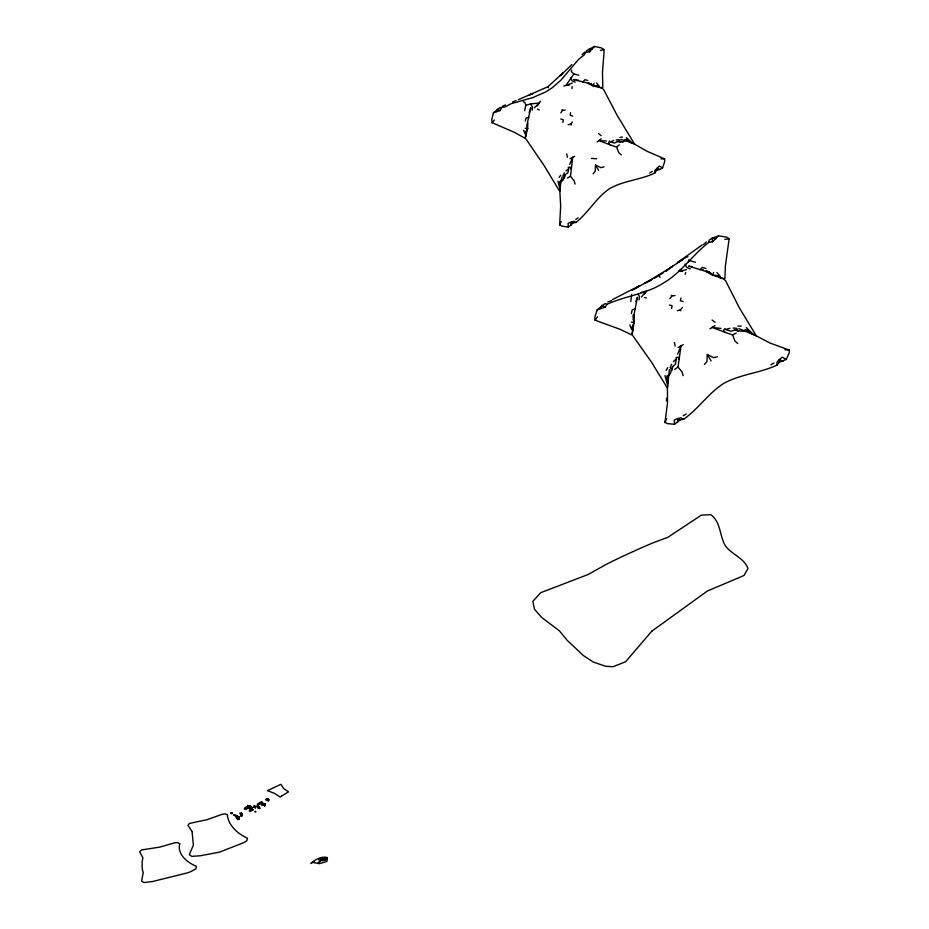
<?xml version="1.0" encoding="UTF-8"?>
<svg xmlns="http://www.w3.org/2000/svg" width="929" height="929" viewBox="0 0 929 929"><rect width="100%" height="100%" fill="white"/><g stroke="black" fill="none" stroke-linecap="round" stroke-linejoin="round"><path stroke-width="1.39" d="M238.126 816.928C235.711 817.659 239.845 815.488 238.695 818.147C238.974 818.902 238.045 819.796 238.939 818.786C235.501 814.791 238.312 816.8 238.916 819.157C237.801 820.179 238.602 814.199 238.033 818.252C236.767 822.107 240.623 815.407 238.288 818.472C236.221 815.418 238.207 816.01 238.37 818.995C237.696 820.899 239.403 816.254 238.881 817.369C238.161 821.201 239.868 816.115 237.092 816.742C237.673 818.182 235.966 819.134 236.616 818.24A2.532 1.08 63.1 0 0 236.686 817.892L234.735 815.372L235.745 815.592M249.553 808.764C247.869 807.986 254.778 808.904 251.527 809.647C248.043 806.72 253.06 808.358 252.607 810.053M575.097 184.105L574.227 180.934L570.499 176.289L572.728 157.21L574.668 156.327M238.277 816.463C239.334 822.188 237.081 815.407 239.206 817.323M252.758 810.007L250.772 808.973L250.725 807.464L249.796 809.368L250.296 807.824L251.387 807.533L249.82 809.542L250.319 808.102L252.758 809.902L251.144 809.949L250.586 807.522L251.736 807.975L250.784 809.229L252.258 808.962L251.248 807.15L250.598 808.648L249.959 808.358L251.654 810.158L250.389 808.3L249.704 808.52L249.889 809.867L250.772 809.554L250.029 809.531L250.435 807.719L251.085 809.438L252.746 809.786M251.387 807.533L252.293 809.682L249.82 808.416L251.434 808.845L251.318 807.324L251.422 809.577L252.607 809.449L250.691 809.798L251.48 809.972C253.036 808.799 251.353 808.834 251.248 807.15M252.583 809.658L252.258 808.776M262.419 802.377C259.876 802.342 263.383 806.128 261.409 802.726C259.214 802.691 260.735 803.515 261.85 802.319C259.505 802.493 263.29 803.155 261.804 804.154C264.266 802.447 258.738 802.505 260.968 803.213M262.024 804.421C263.581 802.9 260.457 801.611 260.341 803.713C260.027 801.239 263.221 804.154 262.384 802.819C260.689 801.622 263.221 804.015 261.723 803.968M237.092 818.507C237.267 815.801 238.3 816.08 238.59 819.297C240.007 817.265 236.837 815.685 236.953 817.415M252.618 809.844L250.958 807.336M754.662 334.997L769.955 343.022L789.336 350.105L789.174 352.915L786.213 359.453L779.303 362.31L777.097 365.074C760.328 372.982 740.843 374.155 724.283 383.073C708.676 392.793 698.399 408.911 683.616 419.327L680.179 419.862L674.547 424.274L667.486 423.647L664.967 422.463L667.51 402.942L667.428 388.101L651.392 361.985L632.034 334.579L634.135 322.386L634.135 315.384M267.726 800.635C268.063 800.415 267.738 798.011 268.075 800.241C268.864 801.948 267.552 797.245 266.611 799.149C268.179 802.064 268.911 798.731 266.832 798.952C269.387 799.869 267.029 798.499 267.61 799.706C268.597 801.75 268.26 800.02 268.005 798.905C270.385 800.333 263.302 799.509 268.365 799.021M251.631 807.789C247.369 809.147 253.512 807.812 251.144 809.356C252.235 807.556 251.538 811.54 251.039 807.452M262.187 804.096C262.872 801.472 258.645 803.422 260.492 803.376C260.341 802.099 263.104 802.97 261.142 802.702C263.824 804.038 261.56 801.1 261.804 804.154M262.652 804.595C263.012 803.724 264.939 805.907 265.125 804.56C262.686 803.016 266.263 807.243 264.184 804.677C262.396 803.086 263.987 805.838 264.916 805.431C264.928 804.189 262.164 803.852 264.637 804.177C265.833 807.301 263.975 802.203 265.288 805.118C262.535 801.948 265.055 808.276 264.997 804.038M237.313 817.241L238.579 816.754L238.498 819.448L237.592 817.369L239.183 817.613L238.498 816.603M265.276 804.642C263.174 804.549 266.472 805.176 264.521 804.677C262.64 802.54 263.302 807.336 262.733 804.386C263.313 804.537 264.138 804.769 263.464 804.131C264.928 803.945 265.218 806.024 263.766 804.398C265.113 803.097 264.057 805.977 264.44 805.478M268.806 800.043C265.648 797.988 267.877 800.763 268.272 799.857C266.205 799.219 266.356 800.299 267.076 799.137C264.44 801.971 267.982 797.059 268.4 800.45C267.006 798.069 265.682 800.264 268.353 798.986M559.804 189.934L560.64 205.75L559.688 224.864L561.987 226.142L568.281 227.048L568.095 223.32L571.045 222.124L572.938 222.867L575.934 222.461C588.359 212.741 596.139 197.691 609.552 188.715C623.556 180.47 640.604 180.017 654.864 172.968L654.899 170.437L659.335 166.047L662.574 167.917L664.699 161.646L664.63 158.905L646.944 151.23L633.183 143.356M669.368 369.661L667.428 388.101L667.463 386.255M242.318 813.874L241.679 814.988L241.308 813.084L242.341 814.025L241.61 813.154M264.37 803.875L264.939 805.617M632.126 332.733L631.383 334.754L620.409 329.435L595.094 320.191L594.839 317.079L597.184 309.81L604.884 303.632L607.09 304.271C625.089 295.945 646.178 294.179 663.271 283.124C681.259 272.894 692.72 254.685 708.722 242.399L709.257 240.042L712.241 238.068L718.581 235.873L726.408 237.092L729.16 238.765L725.34 266.158L724.922 278.549L722.193 278.468L712.589 275.1L706.354 271.767M236.976 816.672L236.93 815.581L235.223 815.65M241.435 814.176L241.691 813.305M527.823 122.976L527.637 128.62L525.291 138.038L543.86 165.165L559.699 191.374L560.222 187.461L559.49 181.747L560.965 180.783L562.115 176.858M262.71 803.469C257.159 801.193 264.614 802.9 261.873 803.829M261.85 802.319L262.698 803.225L260.19 802.946M264.904 805.315C264.231 803.713 262.652 803.666 265.38 805.025M566.016 170.936L568.92 168.463L567.782 172.852L565.215 174.71L564.472 177.532L562.01 181.155L560.965 180.783L560.222 187.461M268.226 798.928L266.333 799.265L268.202 799.021L267.552 799.997L267.645 798.986L266.333 799.265L268.713 800.136L268.272 798.998L268.202 800.763M683.105 375.699L682.176 372.134L678.007 367.048L681.062 345.716L683.303 344.682M779.303 362.31L779.385 359.488L782.369 357.154L786.213 359.453M252.374 809.252C251.097 808.95 250.377 807.835 252.653 809.519M263.755 804.386C263.685 804.166 266.019 804.131 264.602 806.07M666.488 400.91L666.581 398.262M251.527 810.227C252.804 807.626 248.38 809.159 250.551 807.673M239.206 817.474L238.765 819.064L239.229 817.462L238.219 817.741L238.37 819.343M238.648 819.355C238.509 817.659 238.567 818.019 237.754 816.823M250.377 809.833L250.029 809.531M241.517 815.592L242.202 815.639L242.237 814.292M604.082 166.825L600.866 167.661L595.466 165.072L595.199 171.215L593.097 173.804M250.458 809.031C247.892 808.544 253.187 807.173 251.701 809.484C251.585 809.833 251.527 809.879 251.097 807.313M677.566 422.463L677.74 418.573L680.957 417.771L683.616 419.327M268.632 799.985C266.577 798.336 268.667 799.811 266.275 799.323M261.664 802.273C258.645 804.572 263.081 801.112 260.352 803.155C262.245 801.878 262.454 803.33 262.384 802.819M266.983 799.881C265.88 798.835 270.676 799.892 266.518 799.161M717.397 356.771L713.635 357.677L707.283 354.53L706.911 361.578L704.391 364.435M256.718 806.465L259.063 806.836L258.134 808.218L259.806 808.369C258.03 808.555 259.911 806.453 257.182 806.256C257.519 805.931 258.157 807.568 258.75 807.707L260.05 807.986L259.168 808.567C257.797 807.138 259.388 806.639 257.078 806.209M265.067 805.211C264.045 803.388 264.184 804.816 263.221 804.073C262.175 805.246 266.1 803.062 263.43 805.037M532.271 110.203L532.468 106.905L530.482 103.943L525.768 105.372L524.688 110.597M250.725 808.195C252.932 808.59 251.864 811.075 252.537 809.275M262.268 803.608C262.036 802.342 259.272 802.052 262.326 803.492C262.036 801.959 259.609 802.505 262.698 802.993M232.157 813.502C230.044 812.817 231.542 813.525 232.111 813.2M233.887 815.105C235.153 814.652 233.539 815.407 234.805 815.186M571.939 88.615L572.078 86.467M251.271 809.473L250.842 807.638M525.849 136.296L526.104 133.393M238.579 816.754C238.974 818.693 239.566 818.182 237.638 819.645M262.199 802.377C260.596 803.213 261.85 802.261 262.454 803.004M264.637 804.653C265.427 803.933 260.886 804.444 265.02 804.839M265.276 804.874L264.8 803.922L265.02 804.502M268.702 799.66L268.272 800.275L268.121 799.137M568.281 227.048L570.789 225.294L571.045 222.124L573.762 221.334L575.934 222.461M239.02 818.646C237.092 819.633 238.974 819.308 238.207 816.835M639.059 299.939L639.373 296.258L637.944 294.168M261.664 802.946L262.431 803.19M633.067 317.114L633.288 314.687M261.932 802.633C260.178 803.353 261.409 801.843 261.734 802.795M250.784 809.229C252.583 809.565 252.525 808.59 250.598 808.648C250.842 806.86 253.199 810.007 250.691 809.798M259.168 808.567L259.272 807.382L257.832 807.719M253.849 806.233C255.789 807.916 255.684 805.826 255.556 807.556M251.689 809.902L252.351 808.973M251.922 809.786C249.471 806.407 254.43 810.007 249.646 808.555M260.329 802.656L262.315 802.563M601.237 87.465L603.653 89.567L617.135 115.37L634.495 143.925L630.814 142.625L626.134 139.35L624.613 140.279L624.497 141.417L622.709 141.765L617.413 141.498L614.65 143.02L610.33 142.067L613.779 140.488M250.296 807.824C251.085 808.962 252.827 808.962 251.027 809.322M265.009 804.665C265.079 803.817 263.209 803.829 263.511 804.7M525.454 136.609L524.664 138.073L514.747 132.499L492.149 122.709L491.755 119.713L493.38 112.827L499.965 107.59L504.923 106.998L510.857 103.781L532.967 97.545L546.298 91.623L552.407 87.628L560.895 80.208L578.593 59.328L584.086 55.043L586.884 50.514L594.467 46.45L601.365 47.867L603.873 49.551L604.013 52.732L602.456 72.497L602.851 87.384L600.784 87.721L593.306 85.967L588.312 83.633M562.916 122.419L563.229 119.725L560.814 118.982M252.177 808.869C250.958 810.239 252.572 808.381 250.424 807.893M654.864 172.968L656.617 170.367L656.873 168.242L659.811 169.473L662.574 167.917M526.255 134.612L525.559 132.173L527.637 128.62L526.72 125.879L530.796 107.752L529.124 112.49M238.637 819.215L237.685 819.436M632.928 330.143L632.057 327.194L634.135 322.386L633.125 319.297L637.41 297.234L635.854 301.67M237.51 817.265L238.196 816.533M249.309 810.808C249.402 811.005 249.599 810.808 249.344 810.924M251.829 808.125L249.913 808.033L251.91 808.207L250.842 808.776L252.119 809.159L249.82 808.056M267.657 799.741L268.365 800.647M570.58 112.664L570.174 115.242L572.659 116.125M266.495 800.043L267.866 799.01L266.077 799.614M252.142 809.844L251.19 809.391M237.209 817.032L237.836 816.696M559.932 188.134L560.129 187.008M261.409 802.726L262.152 802.772L261.409 802.517M571.683 70.023L571.381 71.626L573.785 73.96L578.848 75.237M560.489 183.327L560.965 180.783M234.178 815.163L234.398 814.524M237.301 816.963L238.718 818.983M671.551 308.533L672.097 305.699L669.403 305.06M252.189 809.031L250.226 808.636L250.145 807.87M237.627 818.17L236.767 817.59L236.814 815.557M231.669 813.572L231.031 812.91M631.406 313.537L632.15 309.926L635.355 308.742M268.226 799.219L267.285 799.555L267.796 798.975M238.834 818.786C239.113 817.392 237.824 818.17 238.498 816.951M667.858 383.212L666.801 376.187L669.403 374.921L670.529 372.959L672.701 366.676L675.418 364.04L676.521 358.559L673.339 361.764M630.768 301.449L631.708 294.493M251.341 808.16C253.42 810.529 247.729 807.452 251.759 808.149M248.066 807.278L247.52 805.373M525.291 121.049L525.988 118.064L528.845 117.251M252.34 809.798C251.306 808.66 252.874 809.113 249.982 808.335M685.207 274.392L685.695 272.383M251.236 808.137L251.027 808.869L250.168 808.195M680.992 298.07L680.33 300.752L683.117 301.588M251.945 809.008L250.307 808.125L251.701 808.242M667.684 377.534L668.392 374.851M312.899 862.298L314.559 862.321L312.957 862.066C305.955 867.791 318.09 854.68 327.414 857.606L326.962 859.023L323.78 860.614M238.161 817.729L238.904 819.053M597.184 309.81L600.993 308.556L601.899 305.316L604.93 307.278L607.09 304.271M578.581 80.231L573.716 79.708L591.308 83.889L593.306 85.967L594.026 83.424M252.107 809.6L251.504 808.996M251.643 809.473C252.63 810.564 250.598 807.51 251.26 809.089M262.268 802.877L261.572 803.62L262.35 803.968M250.853 808.276L251.167 808.764L250.458 808.358M252.014 809.682L251.933 809.089L251.364 809.635M254.709 806.082L255.243 806.198M267.285 799.555L266.739 799.509M565.215 174.71L562.881 180.029M267.935 800.333C268.376 799.706 267.61 798.626 268.481 800.101M250.714 808.625L251.887 808.532M238.904 817.787L239.09 819.076M251.12 808.451L250.261 808.439M312.806 862.414L319.39 863.68L327.043 861.369L326.962 859.023L325.347 859.836M573.785 73.96L565.993 85.445L563.764 86.06M671.307 370.357L672.701 366.676M493.38 112.827L496.585 111.666L497.514 109.227L499.941 110.597L501.648 107.787M250.679 809.356L250.087 809.635M692.14 266.658L688.633 266.135L710.29 272.743L712.589 275.1L713.635 272.452M264.196 804.317L264.928 804.665M252.119 810.413L250.331 811.458M241.319 814.118L242.202 815.639M677.647 354.204L681.062 345.716L678.007 347.574M253.199 806.581C254.72 808.904 253.478 805.095 253.977 806.581A2.543 1.045 62.9 0 1 254.325 806.999L255.382 808.091L254.488 806.581M722.774 278.247L725.642 280.779L738.996 307.174L756.322 335.868L751.724 333.871L745.929 329.516L743.56 331.188L741.261 331.235L734.595 330.132L730.96 331.223L725.584 329.528L729.939 328.262M569.732 164.433L572.728 157.21L570.034 158.708M664.967 422.463L666.708 418.538M250.958 808.567C249.646 808.033 252.096 808.567 250.633 808.811M671.655 364.319L670.157 367.617L671.946 370.148M264.126 804.967L264.904 805.141M267.796 799.718L266.577 799.195L267.645 799.3M559.688 224.864L561.232 221.566M251.027 808.195L250.598 808.648M249.611 807.51L249.553 806.616M264.242 803.899L264.01 804.386M251.318 809.972L251.933 809.089M251.445 809.229L251.538 809.089M239.008 817.822L238.033 819.239L238.707 818.913M231.309 813.525L231.693 813.444M231.844 813.502L231.983 813.014M234.631 814.71C234.514 815.197 233.434 814.779 234.758 814.884M666.116 370.497L667.672 367.605M262.559 805.153L261.839 804.828L262.524 805.083M564.449 172.91L562.986 175.465L564.472 177.532M609.668 140.906L608.6 142.694L609.958 144.785L616.554 147.072L618.83 152.67L621.269 154.853M537.241 106.045L540.562 101.203M257.391 806.558L257.728 806.07L256.857 806.686M267.041 799.37L267.227 799.312M264.962 804.874L264.765 804.003M560.884 112.85L562.417 110.423L565.192 110.052M644.401 294.296L646.619 290.858L641.382 297.036M266.669 799.184L267.54 799.045L266.507 799.23M238.01 817.369L238.23 817.996M595.094 320.191L597.556 316.743M559.177 177.358L560.71 175.209M669.89 298.615L671.795 295.991L675.023 295.527M568.118 124.73L570.743 124.149L572.403 121.966M492.149 122.709L494.356 119.969M261.815 804.862L262.582 804.955M582.843 82.077L584.805 79.731L587.72 80.393M234.259 815.035L233.899 814.756M586.257 52.245L589.532 51.827L594.467 46.45M570.789 225.294L572.938 222.867M677.276 310.681L680.295 309.926L682.374 307.627M268.33 800.345L268.481 799.718M725.038 328.576L723.54 330.225L724.852 332.21L732.551 334.939L734.978 341.082L737.777 343.556M534.349 107.869L539.087 103.014L530.482 103.943M262.919 804.305L264.115 804.026M260.724 802.842L261.304 802.807M231.124 813.003L231.855 812.933M562.962 72.88L560.21 75.725L571.869 64.589M237.812 819.366L238.648 818.902M237.963 819.343L238.288 818.902M682.803 271.013L678.693 271.384L680.678 269.364M687.843 262.222L689.446 260.596L695.449 262.222M708.722 242.399L712.508 241.807L718.581 235.873M582.03 54.695L584.527 52.303M259.04 806.546L257.867 807.046M562.126 73.751L547.866 86.757L518.312 99.717M699.816 269.735L702.394 267.413L705.97 268.458M251.887 808.811L252.014 809.6L251.434 808.683M703.346 244.675L706.365 241.97M597.115 141.986L601.26 138.746M267.401 799.242L268.272 799.509M666.174 271.245L668.16 269.631M251.434 808.845L251.747 809.38M616.554 147.072L619.364 144.866M709.895 328.889L715.005 325.614M669.147 268.829L672.631 266.24L665.315 271.396M633.996 289.291C650.695 280.001 666.859 270.084 682.815 259.586M663.55 272.673L654.492 278.189M702.161 244.931L677.229 262.721L683.245 259.214M674.628 369.452L678.007 367.048M263.313 804.491L264.208 804.015L263.581 804.061M238.614 818.588L238.776 817.845M635.97 288.129L639.21 285.865L612.327 299.661M263.093 804.142L263.871 804.224M318.798 859.383L320.505 858.28M575.701 219.476L578.233 217.85M252.003 809.356L251.689 808.869M649.696 173.003L652.321 171.366M770.931 364.853L773.996 362.972M259.412 807.127L258.483 807.522M318.961 860.904L322.189 859.906M238.335 818.054L238.997 818.275M250.156 807.58L247.834 808.369M683.256 415.716L686.299 414.009M567.387 178.02L570.499 176.289M632.277 290.173L634.739 288.814M684.441 258.413L687.936 256.532M652.518 279.188L644.598 283.31L650.764 280.419M732.551 334.939L736.232 333.012M327.159 858.35L322.224 860.649L323.815 859.917M241.621 815.999L240.75 816.208L241.192 815.708A2.543 1.068 63 0 0 241.261 815.348L239.728 813.212L241.389 813.026M249.309 806.209L247.265 806.825M262.233 803.039L261.932 803.655M320.528 859.546L322.258 858.814L320.551 859.964M512.553 102.051L516.071 100.587M502.45 106.196L505.515 104.931M254.79 806.639L255.463 806.233M258.134 807.336L258.726 807.115M241.226 813.479L240.634 813.792M236.663 816.022L236.059 816.324M529.263 94.99L532.874 93.643L530.366 94.572M607.821 301.983L611.491 300.636M257.53 806.384L258.332 806.256M593.306 85.967L597.312 85.584L599.135 87.338M322.154 859.697L327.414 857.606L322.166 859.65M572.252 83.122L565.993 85.445L569.442 85.027M246.092 808.88L247.207 808.52M246.255 808.822C244.083 810.483 243.549 807.94 245.941 807.185A2.717 1.893 -51.7 0 1 246.382 807.022L246.673 806.918A5.667 4.204 -57.4 0 1 247.253 806.86M600.993 308.556L604.93 307.278M496.585 111.666L499.941 110.597M319.1 861.891L320.633 861.415M641.207 292.53L645.272 291.276M233.678 814.594L234.491 815.186M249.483 807.94L248.368 807.777M260.294 802.795L260.968 802.493M238.451 817.508L239.206 817.625M656.617 170.367L659.811 169.473M600.448 50.468L603.873 49.551M254.07 806.43L255.243 806.906M319.332 863.169L317.695 863.285L319.262 862.658M678.693 271.384L686.589 269.607M675.882 357.688L678.065 357.142L679.204 359.198M249.924 806L251.329 806.593L250.888 807.069A4.819 2.566 -13.3 0 1 250.122 807.556M619.898 137.504L622.453 137.051M724.841 239.392L729.16 238.765M712.589 275.1L717.838 275.53L720.068 277.725M623.15 141.696L617.413 141.498M568.176 167.371L570.209 167.174L571.416 169.333M616.206 139.931L619.086 139.722L620.212 142.056M620.688 139.559L627.11 140.964M737.881 326.114L741.203 326.137M660.949 158.847L664.63 158.905M606.393 141.034L598.74 140.534L609.958 144.785M733.027 328.03L736.685 328.297L738.067 331.13M591.982 49.051L589.439 48.854L589.532 51.827M591.425 158.383L596.65 158.766M784.866 349.734L789.336 350.105M721.09 328.46L711.869 327.368L724.852 332.21M630.814 142.625L624.613 140.279M631.348 322.073L634.135 322.386M734.595 330.132L738.613 330.643M525.164 128.179L527.637 128.62M738.869 328.611L751.724 333.871M715.574 238.799L712.241 238.068L712.508 241.807M743.955 330.283L746.765 330.921M644.308 297.454L646.329 297.93M268.167 799.834L268.144 799.706M523.236 101.772L524.757 102.167L525.768 105.372M630.512 142.288L631.569 142.648M588.336 82.948L590.821 83.877M262.094 802.993L261.885 804.003M537.357 109.099L539.296 109.877M237.696 817.172L237.081 817.09M596.801 86.06L600.784 87.721M690.27 268.911L686.821 267.459L685.01 264.08M706.179 270.641L709.593 272.081M575.202 82.216L572.241 80.939L570.511 77.769M783.019 361.265L779.385 359.488L777.039 361.962L777.097 365.074M248.589 806.175L247.927 806M680.179 419.862L677.74 418.573L674.326 419.954L674.547 424.274M718.535 276.261L722.193 278.468M237.534 816.846L236.744 816.649M712.102 320.006L715.109 322.398M598.497 133.497L601.168 135.669M626.401 137.631L632.614 143.345M746.266 327.554L753.965 334.963M266.333 799.312L266.693 800.206M688.749 259.806L689.446 260.596M596.511 82.96L599.159 86.025M716.909 272.452L720.126 276.261M247.88 805.931L247.834 805.791A3.089 1.672 -12.6 0 0 247.648 805.489M671.353 295.271L671.795 295.991M561.975 109.692L562.417 110.423M680.295 309.926L680.829 310.797M570.743 124.149L571.254 124.997M595.466 165.072L598.613 170.355M707.283 354.53L711.103 360.963M658.847 275.205L660.089 277.399M547.866 86.757L548.435 87.802M237.034 815.685L237.394 816.591M629.827 324.941L631.627 329.516M523.677 130.292L525.14 134.055M667.742 385.663L664.943 375.537M560.048 189.411L557.923 181.225M702.905 269.398L703.23 270.397M566.69 153.877L567.41 157.268M674.396 342.453L675.116 346.169M632.579 332.338L632.417 328.1M247.195 808.613A7.966 4.97 -32.2 0 1 247.811 808.462M249.297 806.186A2.938 1.637 -12.9 0 1 249.924 805.977M179.75 843.787C176.882 854.215 187.507 862.716 196.414 866.351L195.926 868.812L191.188 871.437A24.618 12.704 -11.8 0 1 187.043 872.97L152.228 881.598L143.96 882.527L141.591 881.006L143.252 872.482L142.567 870.543A126.483 65.645 -13.5 0 1 142.195 867.21L142.16 866.618A109.053 56.576 -13.2 0 1 142.125 864.841A112.955 58.632 -13.3 0 1 142.149 863.111L142.172 862.553A152.217 79.046 -14.1 0 1 142.3 860.73L142.903 857.873L139.664 851.707L141.522 849.954L159.683 847.12L174.896 842.766L177.822 842.638L179.75 843.787M192.071 831.606L193.383 845.135L189.284 854.657L191.815 856.364L200.269 855.772L219.523 852.125L243.688 842.684L246.812 840.757L247.52 838.283C237.87 833.928 228.29 825.521 227.257 814.617L224.667 813.897L221.648 814.454L207.481 819.587L189.493 823.442L187.96 825.289L192.071 831.606M651.81 631.163L625.6 661.762L612.989 666.72L605.464 666.244L593.271 662.029L583.424 655.584L567.271 640.406L559.374 630.814L541.584 617.355L534.454 609.227L532.84 601.307L540.794 592.656L588.069 574.528L606.056 564.46A344.578 174.977 -22.9 0 1 616.879 559.13L620.119 557.574A304.828 157.825 -23 0 1 629.804 553.057L642.345 547.425A408.923 201.279 -22.8 0 1 652.274 543.14L667.835 537.287L701.407 515.107L710.848 514.712C720.741 521.773 719.557 535.58 725.131 545.404C731.332 554.497 744.141 557.772 747.996 568.478L744.001 575.504L707.317 591.065L651.81 631.163M255.057 811.795L255.591 811.191L255.905 811.807L255.057 811.795M281.684 795.944L280.128 797.082L274.578 793.366L267.401 790.672L280.895 784.32L283.728 788.616L288.524 791.868L281.684 795.944M259.806 802.737L257.159 804.212L258.274 804.92L260.921 803.457L259.806 802.737"/></g></svg>
